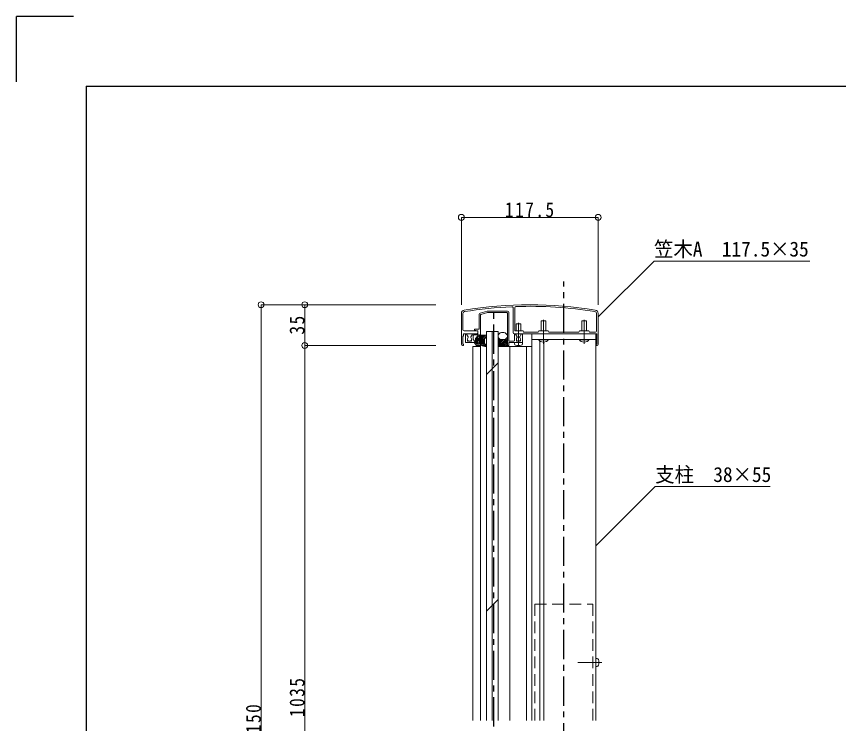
# Model space of a CAD drawing. Units: millimetres at full size, sheet at 1:5; some dimension numbers follow another scale. Extents: x -1050 to 1050, y -742 to 742.
# Drawn here: x -1050 to -344, y 135 to 742 of the extents above; entities that cross this region are included whole.
import ezdxf
from ezdxf.enums import TextEntityAlignment as Align

# ---------------------------------------------------------------- set-up
doc = ezdxf.new("R2010")
doc.units = ezdxf.units.MM
doc.header["$LTSCALE"] = 5
doc.linetypes.add('CHAIN1', pattern=[8, 5, -1, 1, -1])
doc.linetypes.add('DASHED2', pattern=[3, 2, -1])
for name, color, linetype in [('0-0_通り芯', 7, 'Continuous'), ('1-4_印刷位置ライン', 7, 'Continuous'), ('1-5_図枠1_1', 7, 'Continuous')]:
    doc.layers.add(name, color=color, linetype=linetype)
for name, color, linetype, lineweight in [('0-3_寸法', 54, 'Continuous', 20), ('0-4_手摺部材', 92, 'Continuous', 20), ('0-7_ガラス', 6, 'Continuous', 20), ('0-8_その他', 11, 'Continuous', 20), ('0-9_文字', 3, 'Continuous', 20), ('0-A_支柱', 6, 'Continuous', 20), ('0-B_足元', 4, 'Continuous', 20)]:
    doc.layers.add(name, color=color, linetype=linetype, lineweight=lineweight)
doc.styles.add('ＭＳ ゴシック', font='')
doc.styles.get('ＭＳ ゴシック').set_extended_font_data('MS Gothic')

# ---------------------------------------------------------------- blocks, each defined once
blk = doc.blocks.new('dimension_origin')
at = {"color": 0, "linetype": 'Continuous', "lineweight": -2}
blk.add_circle((0, 0), 1.25, dxfattribs=at)

msp = doc.modelspace()

# ---------------------------------------------------------------- linework, layer by layer
at = {"layer": '0-0_通り芯', "linetype": 'CHAIN1'}
for p, q in [((-580, -449.293), (-580, 515)), ((-640, -187.078), (-640, 490))]:
    msp.add_line(p, q, dxfattribs=at)
at = {"layer": '0-3_寸法'}
for p, q in [((-668, 495), (-668, 570)), ((-668, 570), (-550.5, 570)), ((-550.5, 495), (-550.5, 570)), ((-690, 495), (-840, 495)), ((-840, 495), (-840, -224.293)), ((-802.5, 460), (-802.5, 495)), ((-690, 460), (-802.5, 460)), ((-802.5, -144.293), (-802.5, 460))]:
    msp.add_line(p, q, dxfattribs=at)
at = {"layer": '0-4_手摺部材'}
for p, q in [((-668, 487.459), (-668, 461)), ((-666.6, 487.459), (-666.6, 473.5)), ((-651.975, 487.707), (-645.835, 489.462)), ((-651.137, 486.698), (-645.599, 488.281)), ((-628.3, 489.5), (-645.56, 489.5)), ((-645.462, 488.3), (-629, 488.3)), ((-628.5, 487.8), (-628.5, 460)), ((-627.3, 488.5), (-627.3, 474.4)), ((-623.5, 492.263), (-623.5, 471)), ((-622.1, 492.396), (-622.1, 472.5)), ((-551.9, 487.459), (-551.9, 472.4)), ((-550.5, 487.459), (-550.5, 461)), ((-652.7, 486.746), (-652.7, 474.1)), ((-651.5, 467.5), (-651.5, 486.218)), ((-599.5, 472.5), (-599.5, 481)), ((-599.5, 481), (-595.5, 481)), ((-595.5, 481), (-595.5, 472.5)), ((-564.5, 472.5), (-564.5, 481)), ((-564.5, 481), (-560.5, 481)), ((-560.5, 481), (-560.5, 472.5)), ((-656.329, 473.001), (-653.7, 472.3)), ((-627.3, 464.2), (-627.3, 474.4)), ((-621, 472.5), (-621, 478.5)), ((-621, 478.5), (-617, 478.5)), ((-617, 478.5), (-617, 472.5)), ((-666.8, 468), (-666, 468)), ((-666.8, 468), (-666.8, 461)), ((-666.3, 469), (-666, 469.3)), ((-666.3, 469), (-666, 468.7)), ((-666, 470), (-654.7, 470)), ((-666, 469.3), (-666, 470)), ((-666, 468), (-666, 468.7)), ((-665.6, 472.5), (-653.7, 472.5)), ((-664.5, 469.428), (-664.5, 462.5)), ((-662.097, 467.4), (-663.433, 469.714)), ((-659.903, 467.4), (-658.546, 469.75)), ((-658.113, 470), (-653.7, 470)), ((-657.7, 468.5), (-657.7, 465.08)), ((-652.5, 469), (-657.2, 469)), ((-653.7, 472.5), (-653.7, 471)), ((-653.7, 470), (-653.7, 472.3)), ((-652.5, 469), (-652.5, 467)), ((-652.5, 467), (-652, 467)), ((-551.7, 470), (-622.5, 470)), ((-622.3, 464.2), (-622.3, 469.555)), ((-615, 472.5), (-622.1, 472.5)), ((-620.097, 467.4), (-621.47, 469.777)), ((-621, 468.964), (-621, 470)), ((-617.903, 467.4), (-616.567, 469.714)), ((-617, 468.964), (-617, 470)), ((-615.5, 469.428), (-615.5, 462.5)), ((-614.5, 471.4), (-615, 472.5)), ((-614.5, 471.4), (-602, 471.4)), ((-607.5, 470), (-607.5, 465)), ((-593.5, 472.5), (-593, 471.4)), ((-567, 471.4), (-593, 471.4)), ((-567, 471.4), (-566.5, 472.5)), ((-558.5, 472.5), (-566.5, 472.5)), ((-552.5, 470), (-552.5, 465)), ((-551.7, 470), (-551.7, 461)), ((-666.5, 460), (-667, 460)), ((-666.8, 461), (-666.5, 461)), ((-661.2, 462.5), (-664.5, 462.5)), ((-661, 462.7), (-661.2, 462.5)), ((-661, 462.7), (-660.8, 462.5)), ((-657.1, 462.5), (-660.8, 462.5)), ((-658.003, 459), (-651.5, 459)), ((-658.003, 459), (-658.003, 137.854)), ((-655, 460), (-657.1, 462.5)), ((-655, 460), (-651.5, 460)), ((-652, 463), (-652.5, 463)), ((-652.5, 463), (-652.5, 461)), ((-651.5, 460), (-651.5, 462.5)), ((-651.5, 460), (-651.5, 137.854)), ((-607.5, 459), (-635.5, 459)), ((-628.5, 460), (-627.3, 460)), ((-627.3, 460), (-627.3, 462.5)), ((-627.3, 462.5), (-619.2, 462.5)), ((-626.8, 463.7), (-622.8, 463.7)), ((-626.5, 459), (-626.5, 137.854)), ((-622.402, 461.381), (-622.5, 462.5)), ((-615.5, 462.5), (-622.5, 462.5)), ((-619, 462.7), (-619.2, 462.5)), ((-619, 462.7), (-618.8, 462.5)), ((-618.8, 462.5), (-615.5, 462.5)), ((-615.598, 461.381), (-615.5, 462.5)), ((-612, 137.854), (-612, 459)), ((-607.5, 465), (-552.5, 465)), ((-552, 461), (-551.7, 461)), ((-552, 460), (-551.5, 460))]:
    msp.add_line(p, q, dxfattribs=at)
at = {"layer": '0-4_手摺部材', "linetype": 'CHAIN1'}
for p, q in [((-597.5, 482), (-597.5, 461.4)), ((-562.5, 482), (-562.5, 461.4)), ((-619, 479.5), (-619, 458.9))]:
    msp.add_line(p, q, dxfattribs=at)
at = {"layer": '0-4_手摺部材'}
for points in [[(-652.7, 474.1), (-656.7, 474.1), (-656.7, 473.484)], [(-593.5, 472.5), (-601.5, 472.5), (-602, 471.4)], [(-558.5, 472.5), (-558, 471.4), (-552.9, 471.4)], [(-657.7, 465.08), (-654.273, 461), (-652.5, 461)], [(-601.5, 465), (-601.5, 464.712), (-593.5, 464.712), (-593.5, 465)], [(-566.5, 465), (-566.5, 464.712), (-558.5, 464.712), (-558.5, 465)]]:
    msp.add_lwpolyline(points, dxfattribs=at)
for centre, radius, start, end in [((-609.25, 147.5), 347.5, 80.68694, 99.31306), ((-665, 487.459), 3, 99.31306, 180), ((-665, 487.459), 1.6, 99.31306, 180), ((-609.25, 147.5), 346.1, 92.53273, 99.31306), ((-651.7, 486.746), 1, 105.9454, 180), ((-645.56, 488.5), 1, 90, 105.9454), ((-645.462, 487.8), 0.5, 90, 105.9454), ((-629, 487.8), 0.5, 0, 90), ((-628.3, 488.5), 1, 0, 90), ((-624.5, 492.263), 1, 0, 92.53273), ((-621.1, 492.396), 1, 91.9678, 180), ((-609.25, 147.5), 346.1, 80.68694, 91.9678), ((-553.5, 487.459), 1.6, 0, 80.68694), ((-553.5, 487.459), 3, 0, 80.68694), ((-651, 486.218), 0.5, 105.9454, 180), ((-665.6, 473.5), 1, 180, 270), ((-656.2, 473.484), 0.5, 180, 255.06859), ((-663.928, 469.428), 0.572, 30, 180), ((-661, 465.5), 1.75, 132.83959, 208.57358), ((-662.53, 467.15), 0.5, 312.83959, 30), ((-659.47, 467.15), 0.5, 150, 227.16041), ((-661, 465.5), 1.75, 331.4264, 47.16041), ((-658.113, 469.5), 0.5, 90, 150), ((-657.2, 468.5), 0.5, 90, 180), ((-654.7, 471), 1, 270, 360), ((-652, 467.5), 0.5, 270, 360), ((-622.5, 471), 1, 180, 270), ((-621.855, 469.555), 0.445, 30, 180), ((-619, 465.5), 1.75, 132.83959, 208.57358), ((-620.53, 467.15), 0.5, 312.83959, 30), ((-617.47, 467.15), 0.5, 150, 227.16041), ((-619, 465.5), 1.75, 331.4264, 47.16041), ((-616.072, 469.428), 0.572, 0, 150), ((-552.9, 472.4), 1, 270, 360), ((-667, 461), 1, 180, 270), ((-666.5, 460.5), 0.5, 270, 90), ((-662.237, 464.263), 0.5, 126.78679, 323.21321), ((-661, 465.5), 1.75, 241.42642, 298.57358), ((-659.763, 464.263), 0.5, 216.78679, 53.21321), ((-652, 462.5), 0.5, 0, 90), ((-626.8, 464.2), 0.5, 180, 270), ((-622.8, 464.2), 0.5, 270, 360), ((-621.107, 461.494), 1.3, 185, 254.11915), ((-619, 468.9), 9, 254.11915, 285.88085), ((-620.237, 464.263), 0.5, 126.78679, 323.21321), ((-619, 465.5), 1.75, 241.42642, 298.57358), ((-617.763, 464.263), 0.5, 216.78679, 53.21321), ((-616.893, 461.494), 1.3, 285.88085, 355), ((-597.5, 467.941), 5.141, 218.91478, 239.75003), ((-597.5, 467.941), 5.141, 239.75003, 300.24997), ((-597.5, 467.941), 5.141, 300.24997, 321.08522), ((-562.5, 467.941), 5.141, 218.91478, 239.75003), ((-562.5, 467.941), 5.141, 239.75003, 300.24997), ((-562.5, 467.941), 5.141, 300.24997, 321.08522), ((-552, 460.5), 0.5, 90, 270), ((-551.5, 461), 1, 270, 360)]:
    msp.add_arc(centre, radius, start, end, dxfattribs=at)
at = {"layer": '0-7_ガラス'}
for p, q in [((-646.5, 472), (-636.5, 472)), ((-646.5, 137.854), (-646.5, 472)), ((-641.5, 137.854), (-641.5, 472)), ((-636.5, 472), (-636.5, 137.854)), ((-646.5, 434.957), (-636.5, 444.957)), ((-646.5, 231.871), (-636.5, 241.871))]:
    msp.add_line(p, q, dxfattribs=at)
at = {"layer": '0-8_その他'}
for p, q in [((-655.8, 465.75), (-653.444, 468.107)), ((-655.8, 464.336), (-653.796, 466.341)), ((-655.8, 464), (-655.8, 466)), ((-653.988, 468.078), (-655.66, 466.347)), ((-655.37, 463.352), (-652.188, 466.534)), ((-653.771, 466.549), (-653.329, 467.651)), ((-653.317, 463.991), (-648.558, 468.75)), ((-652.347, 463.547), (-647.144, 468.75)), ((-651.5, 467.222), (-649.972, 468.75)), ((-651.5, 466.991), (-651.5, 468.6)), ((-651.5, 462.979), (-646.5, 467.979)), ((-651.494, 468.642), (-651.392, 468.744)), ((-651.35, 468.75), (-646.65, 468.75)), ((-648, 461.4), (-648, 466.1)), ((-647.85, 466.25), (-646.65, 466.25)), ((-646.815, 466.25), (-646.5, 466.565)), ((-646.5, 466.4), (-646.5, 468.6)), ((-633.5, 471), (-631.5, 471)), ((-629.012, 466.324), (-628.5, 466.836)), ((-653.988, 461.922), (-655.66, 463.653)), ((-654.675, 462.633), (-653.791, 463.517)), ((-653.98, 461.914), (-653.391, 462.503)), ((-653.771, 463.451), (-653.329, 462.349)), ((-651.5, 461.565), (-648, 465.065)), ((-651.5, 460.151), (-648, 463.651)), ((-651.5, 460.117), (-651.5, 463.009)), ((-651.386, 459.972), (-646.686, 458.797)), ((-650.489, 459.747), (-648, 462.237)), ((-649.358, 459.465), (-647.573, 461.25)), ((-648.227, 459.182), (-646.5, 460.908)), ((-647.85, 461.25), (-646.65, 461.25)), ((-647.095, 458.899), (-646.5, 459.494)), ((-646.5, 458.942), (-646.5, 461.1)), ((-636.5, 464.493), (-635.352, 465.64)), ((-636.5, 458.836), (-629.824, 465.512)), ((-636.5, 463.078), (-634.43, 465.148)), ((-636.5, 461.664), (-633.164, 465)), ((-636.5, 460.25), (-631.75, 465)), ((-628.5, 460), (-636.5, 458.792)), ((-634.886, 459.036), (-628.5, 465.422)), ((-633.5, 465), (-631.5, 465)), ((-633.22, 459.287), (-628.5, 464.007)), ((-631.554, 459.539), (-628.5, 462.593)), ((-629.889, 459.79), (-628.5, 461.179))]:
    msp.add_line(p, q, dxfattribs=at)
for centre, radius, start, end in [((-655.3, 466), 0.5, 135.9867, 180), ((-653.7, 467.8), 0.4, 338.12576, 135.9867), ((-653.4, 466.4), 0.4, 158.12576, 293.77732), ((-661.302, 484.336), 20, 293.77732, 299.09547), ((-651.65, 466.991), 0.15, 299.09547, 360), ((-651.35, 468.6), 0.15, 90, 180), ((-647.85, 466.1), 0.15, 90, 180), ((-646.65, 468.6), 0.15, 0, 90), ((-646.65, 466.4), 0.15, 270, 360), ((-633.5, 468), 3, 90, 180), ((-633.5, 468), 3, 180, 270), ((-631.5, 468), 3, 0, 90), ((-631.5, 468), 3, 270, 360), ((-655.3, 464), 0.5, 180, 224.0133), ((-653.7, 462.2), 0.4, 224.0133, 21.87424), ((-653.4, 463.6), 0.4, 66.22268, 201.87424), ((-661.302, 445.664), 20, 60.90453, 66.22268), ((-651.65, 463.009), 0.15, 0, 60.90453), ((-651.35, 460.117), 0.15, 180, 255.96376), ((-647.85, 461.4), 0.15, 180, 270), ((-646.65, 458.942), 0.15, 255.96376, 360), ((-646.65, 461.1), 0.15, 0, 90)]:
    msp.add_arc(centre, radius, start, end, dxfattribs=at)
at = {"layer": '0-9_文字'}
for points in [[(-550.5, 484.5), (-502.5, 532.5), (-368.75, 532.5)], [(-552.5, 287.928), (-501.52, 338.909), (-402.77, 338.909)]]:
    msp.add_lwpolyline(points, dxfattribs=at)
at = {"layer": '0-A_支柱'}
for p, q in [((-607.5, 465), (-607.5, 137.854)), ((-600.7, 463.917), (-600.7, 137.854)), ((-597.2, 462.809), (-597.2, 137.854)), ((-552.5, 465), (-552.5, 137.854))]:
    msp.add_line(p, q, dxfattribs=at)
at = {"layer": '0-B_足元', "linetype": 'DASHED2'}
for p, q in [((-605, 237.854), (-555, 237.854)), ((-605, 237.854), (-605, 137.854)), ((-555, 237.854), (-555, 137.854))]:
    msp.add_line(p, q, dxfattribs=at)
at = {"layer": '0-B_足元'}
for p, q in [((-551.381, 191.256), (-552.5, 191.354)), ((-552.5, 191.354), (-552.5, 184.354)), ((-551.381, 184.451), (-552.5, 184.354))]:
    msp.add_line(p, q, dxfattribs=at)
at = {"layer": '0-B_足元', "linetype": 'CHAIN1'}
msp.add_line((-547.28, 187.854), (-567.895, 187.854), dxfattribs=at)
at = {"layer": '0-B_足元'}
for centre, radius, start, end in [((-551.494, 189.961), 1.3, 15.88085, 85), ((-551.494, 185.747), 1.3, 275, 344.11915), ((-558.9, 187.854), 9, 344.11915, 15.88085)]:
    msp.add_arc(centre, radius, start, end, dxfattribs=at)
at = {"layer": '1-4_印刷位置ライン'}
for p in [(-1050, 686.222), (-1000.874, 742.5)]:
    msp.add_line(p, (-1050, 742.5), dxfattribs=at)
at = {"layer": '1-5_図枠1_1'}
msp.add_line((-990, 682.5), (703.535, 682.5), dxfattribs=at)
msp.add_lwpolyline([(-990, 682.5), (-990, -707.5), (990, -707.5)], dxfattribs=at)

# ---------------------------------------------------------------- block references
at = {"layer": '0-3_寸法', "xscale": 2, "yscale": 2}
for p, rotation in [((-668, 570), 180), ((-840, 495), 90), ((-802.5, 495), 90), ((-802.5, 460), 90), ((-802.5, 460), 270)]:
    msp.add_blockref('dimension_origin', p, dxfattribs=dict(at, rotation=rotation))
msp.add_blockref('dimension_origin', (-550.5, 570), dxfattribs=at)

# ---------------------------------------------------------------- texts
at = {"layer": '0-3_寸法', "insert": (-630.5, 570), "char_height": 12.83, "attachment_point": 7, "style": 'ＭＳ ゴシック'}
msp.add_mtext('\\T1.17;\\W0.85;117.5', dxfattribs=at)
at = {"layer": '0-3_寸法', "char_height": 12.83, "attachment_point": 7, "rotation": 90, "style": 'ＭＳ ゴシック'}
for s, insert in [('\\T1.17;\\W0.85;35', (-802.5, 469.375)), ('\\T1.17;\\W0.85;1035', (-802.5, 140.979)), ('\\T1.17;\\W0.85;1150', (-840, 118.479))]:
    msp.add_mtext(s, dxfattribs=dict(at, insert=insert))
at = {"layer": '0-9_文字', "style": 'ＭＳ ゴシック', "width": 0.95}
for s, p in [('笠木A\u3000117.5×35', (-502.5, 532.5)), ('支柱\u300038×55', (-501.52, 338.909))]:
    msp.add_text(s, height=12.83, dxfattribs=at).set_placement(p, align=Align.BOTTOM_LEFT)

doc.saveas('drawing.dxf')
